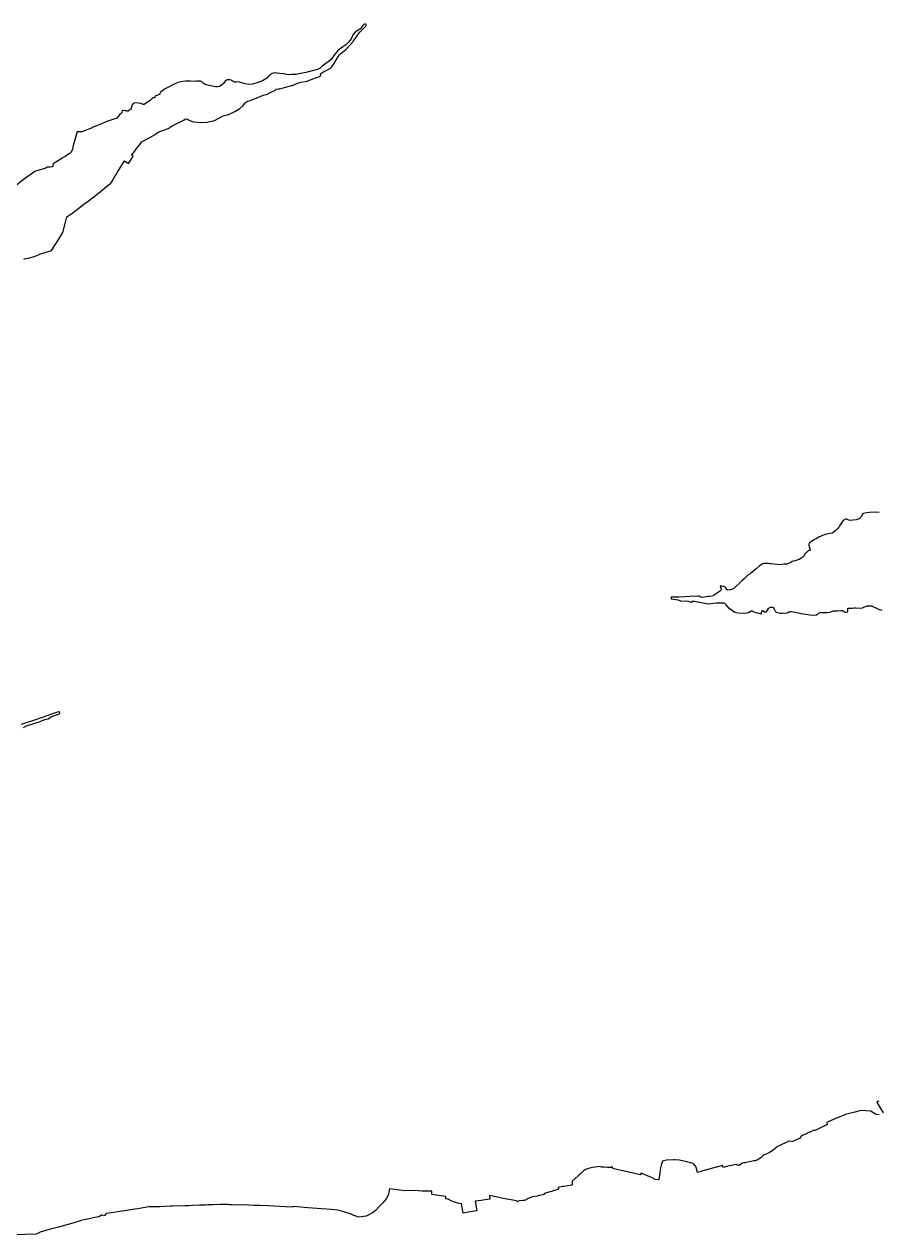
# Model space of a CAD drawing. Header units: inches. Extents: x 1341578 to 1502124, y 557203 to 748561.
# Drawn here: x 1467242 to 1470294, y 565547 to 569867 of the extents above; entities that cross this region are included whole.
import ezdxf

# ---------------------------------------------------------------- set-up
doc = ezdxf.new("R2010")
doc.units = ezdxf.units.IN
doc.header["$MEASUREMENT"] = 0
doc.layers.add('Zipcode', color=7, linetype='Continuous')

msp = doc.modelspace()

# ---------------------------------------------------------------- linework, layer by layer
at = {"layer": 'Zipcode'}
for points in [[(1467240.9, 569029), (1467242.6, 569029.3), (1467270.8, 569035.6), (1467277.3, 569038.1), (1467278.5, 569038.5), (1467279.8, 569039), (1467287.5, 569042), (1467287.8, 569042.1), (1467288.2, 569042.3), (1467300, 569047.2), (1467316.7, 569052.1), (1467339.4, 569059.4), (1467365.6, 569100.5), (1467369.3, 569106.4), (1467380.2, 569123.4), (1467389.3, 569160.6), (1467394.2, 569180.1), (1467408.3, 569189.1), (1467409.5, 569189.8), (1467411, 569191), (1467425.8, 569202.8), (1467454.7, 569224.5), (1467459.5, 569228.1), (1467464, 569231.5), (1467506.7, 569264.7), (1467536.2, 569287.7), (1467546.4, 569295.8), (1467550.5, 569299), (1467551.1, 569299.4), (1467555.7, 569307.6), (1467566.2, 569325.8), (1467567.4, 569327.7), (1467573.4, 569337.3), (1467574.6, 569339.3), (1467600.1, 569379.9), (1467614.6, 569370.7), (1467621.2, 569380.8), (1467624.8, 569386.3), (1467631.1, 569396), (1467625.5, 569399.3), (1467626.7, 569400.9), (1467636.3, 569413.9), (1467635.9, 569414.5), (1467637.5, 569416.6), (1467644.3, 569425), (1467644.9, 569425.7), (1467648.5, 569430.2), (1467656.6, 569440.5), (1467657.1, 569441.2), (1467662.1, 569447.6), (1467686.1, 569460.2), (1467706.2, 569471), (1467710, 569474.7), (1467713.6, 569477.7), (1467722.4, 569482.6), (1467744.5, 569490.4), (1467758.8, 569496.5), (1467759.5, 569496.8), (1467764.8, 569500.8), (1467770.3, 569504.8), (1467781.6, 569510.2), (1467804.2, 569521.7), (1467819.3, 569529.4), (1467824.1, 569528.1), (1467828.3, 569525.8), (1467835.2, 569522), (1467846.7, 569519), (1467874.2, 569516.7), (1467895.8, 569517.3), (1467921.1, 569523.3), (1467952.9, 569539.9), (1467971, 569545.1), (1467994.3, 569556), (1468011.3, 569566.5), (1468023.2, 569577.4), (1468029.9, 569584.9), (1468031.5, 569586.6), (1468037.4, 569591.1), (1468048.8, 569595.2), (1468054.6, 569597.4), (1468081.8, 569607.7), (1468095.3, 569613.4), (1468110.5, 569618), (1468110.5, 569618), (1468111.9, 569618.4), (1468120.5, 569623.2), (1468139.2, 569631.4), (1468139.7, 569632.6), (1468140.8, 569635.1), (1468150.4, 569637.1), (1468151.4, 569636.9), (1468154.7, 569636.1), (1468171.6, 569641.2), (1468196.7, 569648.2), (1468199.5, 569648.9), (1468205, 569650.5), (1468208, 569651.9), (1468218, 569656.4), (1468231.2, 569660.5), (1468246.4, 569662.6), (1468252.5, 569663.5), (1468278.5, 569674.1), (1468296.8, 569681), (1468299.6, 569682.9), (1468300.4, 569687.7), (1468300.6, 569688.9), (1468302.5, 569692.2), (1468305.3, 569693.9), (1468311.1, 569696.9), (1468320.3, 569701.8), (1468336.1, 569710.3), (1468337.4, 569711.8), (1468340.5, 569715.3), (1468346.5, 569723.5), (1468354.2, 569737.4), (1468360.9, 569746.7), (1468367.1, 569757.1), (1468372, 569761.8), (1468385.3, 569773.5), (1468389.6, 569776.3), (1468395, 569781.4), (1468417.6, 569807.3), (1468418.3, 569808.2), (1468424.9, 569817.5), (1468430.5, 569825.3), (1468435.9, 569832.5), (1468441.5, 569840), (1468448.9, 569847.5), (1468461.3, 569860.1), (1468463.2, 569862.3), (1468463.1, 569863.8), (1468462.9, 569864.9), (1468461.8, 569866.8), (1468460.3, 569867.2), (1468457.6, 569867), (1468454.8, 569865.9), (1468452.5, 569863.9), (1468449.8, 569861), (1468442.3, 569850.7), (1468438.8, 569848.2), (1468436.6, 569846.6), (1468423.4, 569838.3), (1468415.9, 569829.7), (1468411.8, 569820), (1468406.2, 569809.9), (1468399.3, 569801.7), (1468390.8, 569793.6), (1468380.3, 569786), (1468362.3, 569773.2), (1468348, 569755.5), (1468337.5, 569741.4), (1468327.6, 569733), (1468315.9, 569724.9), (1468305.7, 569717.9), (1468298.4, 569710.8), (1468289.1, 569705.8), (1468279.9, 569703), (1468247.4, 569694.7), (1468222.7, 569690.1), (1468222.7, 569690.1), (1468213, 569688.3), (1468202.7, 569687.8), (1468196.5, 569687.6), (1468184.9, 569687), (1468168.9, 569689.7), (1468165.7, 569690.2), (1468143.5, 569692.9), (1468142.5, 569693), (1468135.9, 569693.9), (1468127, 569690.8), (1468117.1, 569684.2), (1468114.6, 569681.5), (1468108, 569674.5), (1468093.2, 569665), (1468074.3, 569658), (1468056.2, 569653.3), (1468041.9, 569652.5), (1468031.1, 569654.3), (1468022.9, 569657.1), (1468018.4, 569658.5), (1468007.6, 569661.1), (1467998.6, 569660.5), (1467993.3, 569660.6), (1467986.5, 569663.4), (1467978.1, 569668.8), (1467972.6, 569669.1), (1467967.7, 569668.6), (1467966.2, 569668.3), (1467959.5, 569663.9), (1467953, 569655.8), (1467944.9, 569648), (1467939.6, 569645.2), (1467932.7, 569643.2), (1467924.5, 569644.2), (1467896.3, 569649.5), (1467890.7, 569650.9), (1467884.2, 569654.2), (1467881.2, 569656.5), (1467879.2, 569658), (1467875.6, 569661), (1467871.4, 569663.5), (1467864.8, 569663.7), (1467860.5, 569663.9), (1467857.6, 569664), (1467849.4, 569663.3), (1467835.4, 569663.6), (1467819, 569663.9), (1467801.2, 569661.9), (1467790.8, 569659.7), (1467770.8, 569649.7), (1467756.7, 569642.4), (1467752.5, 569640.2), (1467747.4, 569637.5), (1467731, 569627.5), (1467728.3, 569624.7), (1467726.6, 569620.5), (1467725.1, 569616.7), (1467715.5, 569613.3), (1467712.2, 569611.8), (1467709.4, 569610.5), (1467709.1, 569610.3), (1467708.9, 569607.7), (1467707.9, 569605.4), (1467705.4, 569604.7), (1467701.2, 569604.6), (1467692.8, 569596), (1467670, 569580.1), (1467667.8, 569580.1), (1467667.1, 569580.4), (1467662.2, 569582.7), (1467660, 569583.7), (1467640.6, 569586.9), (1467633.7, 569585.7), (1467631.1, 569584), (1467627.8, 569579.7), (1467623.6, 569565.9), (1467621.1, 569563.1), (1467620.8, 569562.7), (1467619.6, 569561.3), (1467613.2, 569557.3), (1467611, 569557), (1467609.4, 569557.2), (1467607.5, 569557.5), (1467602.6, 569558.2), (1467595.2, 569559.2), (1467592.6, 569558.8), (1467592.6, 569558.8), (1467588.7, 569550.2), (1467582, 569543.7), (1467572.9, 569531.4), (1467536.8, 569519.8), (1467525.6, 569515.2), (1467493.5, 569501.7), (1467484.8, 569498.1), (1467484.6, 569498), (1467448.1, 569482.9), (1467444.8, 569482.9), (1467437.4, 569482.9), (1467430.4, 569483.2), (1467417, 569434.6), (1467413.9, 569421.4), (1467409.3, 569410), (1467408.3, 569409.2), (1467405.6, 569407.1), (1467403.5, 569405.7), (1467403.4, 569405.6), (1467387.7, 569395.5), (1467380.7, 569391), (1467376.6, 569388.4), (1467360.8, 569378.3), (1467345.7, 569368.8), (1467344.5, 569363.7), (1467343.6, 569359.9), (1467341.7, 569358.1), (1467334.7, 569357.1), (1467326.1, 569356.9), (1467323.4, 569357.5), (1467316.1, 569352.7), (1467293.8, 569345.9), (1467280.2, 569341.3), (1467251.1, 569321), (1467242.5, 569314.8), (1467214.2, 569292.7)], [(1470295.4, 568124.6), (1470283.5, 568125.5), (1470260.7, 568124.1), (1470243.5, 568122.2), (1470239.7, 568121.2), (1470235.7, 568119.7), (1470234, 568116), (1470233.9, 568115.8), (1470231.7, 568110.6), (1470228.4, 568106.9), (1470224.2, 568102.1), (1470213.2, 568098.9), (1470201.1, 568096.9), (1470194, 568096.6), (1470186.4, 568097.6), (1470181.5, 568100), (1470178.5, 568100.6), (1470175.5, 568100.3), (1470167.5, 568095.9), (1470165.4, 568094.7), (1470161.5, 568089.4), (1470158.5, 568084.5), (1470156.2, 568080.6), (1470153.7, 568076.6), (1470150.9, 568072), (1470147.8, 568067), (1470143.2, 568063.2), (1470139.1, 568059.8), (1470137.4, 568058.4), (1470131.1, 568053.2), (1470130.5, 568052.7), (1470127.7, 568051.4), (1470119, 568049.6), (1470102.6, 568045.7), (1470092.4, 568042.5), (1470079.7, 568036.1), (1470070.2, 568031), (1470064.7, 568028.1), (1470060.8, 568026), (1470054.7, 568022.8), (1470046.5, 568015.9), (1470043.8, 568010.2), (1470043.8, 568009.7), (1470043.7, 568008.9), (1470043.7, 568008.9), (1470043.5, 568007.1), (1470044.7, 568003.8), (1470044.7, 568003.8), (1470049.3, 567990.6), (1470048.6, 567989.5), (1470045.7, 567988.7), (1470041.6, 567987.2), (1470034.2, 567981.1), (1470029.9, 567976.1), (1470025.1, 567968), (1470022.5, 567965.3), (1470015.7, 567961), (1470008.9, 567957.4), (1470008.6, 567957.3), (1470008.6, 567957.3), (1469995.5, 567952.5), (1469995.2, 567952.4), (1469988.1, 567950.6), (1469984.9, 567949.7), (1469979.6, 567946.7), (1469971.8, 567942.2), (1469968.3, 567941.3), (1469968.3, 567941.3), (1469965, 567940.4), (1469956.1, 567939.7), (1469947.2, 567939.1), (1469937.9, 567938.1), (1469930.9, 567938.5), (1469909.2, 567941.2), (1469904.5, 567941.9), (1469899.9, 567942.6), (1469884.7, 567942.1), (1469878, 567941.1), (1469872.5, 567937.2), (1469866.7, 567932.7), (1469855.6, 567924.1), (1469836, 567906.3), (1469833.2, 567904.8), (1469825.7, 567900.7), (1469814.4, 567889.4), (1469805.3, 567880.4), (1469774.9, 567851.6), (1469762.6, 567848.4), (1469755.3, 567848), (1469751.9, 567848.9), (1469750.1, 567850.2), (1469749, 567853.7), (1469747.2, 567856), (1469741, 567860.1), (1469732.6, 567861.7), (1469729.5, 567862.4), (1469727.7, 567861.7), (1469727.5, 567861.1), (1469729, 567858.2), (1469731.4, 567852.4), (1469731.2, 567849.8), (1469730.3, 567847.3), (1469728.2, 567845.4), (1469717.7, 567838.4), (1469707.2, 567831), (1469703, 567827.3), (1469698, 567825.6), (1469689.2, 567825.3), (1469684.2, 567824.8), (1469664.5, 567821.3), (1469659.7, 567822.2), (1469655.5, 567824.1), (1469651.9, 567825.6), (1469648.9, 567825.7), (1469642.4, 567825.4), (1469625.9, 567825.5), (1469618.7, 567825.3), (1469600.8, 567823.3), (1469581.2, 567822.9), (1469554.5, 567822.2), (1469552.8, 567821.9), (1469552.2, 567819), (1469552.1, 567818.4), (1469552.1, 567817.3), (1469552.8, 567816), (1469577.7, 567812.6), (1469585.6, 567809.1), (1469612.4, 567807.8), (1469623.2, 567804.9), (1469626.3, 567804.8), (1469627.2, 567807.7), (1469629.6, 567808.2), (1469635.4, 567808), (1469655, 567804.6), (1469684, 567798.2), (1469712.8, 567801.7), (1469733.2, 567802.7), (1469740.1, 567801.9), (1469744.7, 567799.3), (1469747.5, 567795.5), (1469755.8, 567786), (1469779.9, 567769.3), (1469790.9, 567766.2), (1469816, 567765.9), (1469828.6, 567767.7), (1469838.4, 567773.4), (1469841.2, 567773.7), (1469843.1, 567773.4), (1469846.7, 567770.5), (1469852.9, 567768.4), (1469854.7, 567767.9), (1469860.9, 567766.1), (1469872.3, 567762.8), (1469874, 567762.9), (1469874.9, 567764), (1469875.8, 567771.9), (1469877, 567774.9), (1469878.5, 567775.2), (1469879.9, 567774.6), (1469881.4, 567773.2), (1469885.4, 567769.7), (1469887.6, 567768.6), (1469891.7, 567769.9), (1469896.5, 567775.8), (1469899.7, 567781.7), (1469900.5, 567782.3), (1469902.7, 567784.3), (1469907.2, 567786.3), (1469913.1, 567786.4), (1469914.4, 567786.2), (1469916.7, 567786), (1469918.6, 567784), (1469918.8, 567781.5), (1469923.3, 567772.9), (1469927.7, 567768.8), (1469942.2, 567765.2), (1469945.5, 567765.3), (1469949.5, 567765.5), (1469966.6, 567766.2), (1469972.4, 567769.8), (1469976.5, 567771.7), (1469982, 567771.3), (1470011.6, 567765.1), (1470017, 567764.3), (1470033.6, 567761.6), (1470040.2, 567760.5), (1470046.4, 567759.5), (1470060.1, 567758.5), (1470071.8, 567759.7), (1470075, 567761.5), (1470078.4, 567764.9), (1470084.1, 567768.2), (1470106.7, 567767.7), (1470109.2, 567767.7), (1470118.9, 567768.9), (1470132.4, 567773.5), (1470141.7, 567773.5), (1470145.2, 567773.6), (1470159.4, 567774.7), (1470164.6, 567774.4), (1470167.6, 567772.7), (1470171.9, 567769.5), (1470176.1, 567768.2), (1470179, 567769), (1470181.8, 567770.6), (1470183.6, 567772.8), (1470183.6, 567773.8), (1470183, 567783.6), (1470198.4, 567783.7), (1470206.7, 567783.8), (1470211.8, 567783.8), (1470230.1, 567783.5), (1470235.6, 567784.7), (1470237.9, 567785.2), (1470252.4, 567791.7), (1470257.5, 567791.8), (1470263.5, 567791.9), (1470263.8, 567791.9), (1470264.9, 567791.7), (1470267.3, 567791.3), (1470269.5, 567791), (1470270.3, 567790.6), (1470270.3, 567790.6), (1470293.1, 567780), (1470305, 567776.4)], [(1467239, 567357.5), (1467249.9, 567362.7), (1467276, 567371.5), (1467295.7, 567378), (1467315.8, 567386.4), (1467327.5, 567388.1), (1467333, 567391.2), (1467339.8, 567397), (1467350.3, 567400.1), (1467365.3, 567404.8), (1467368.7, 567408.1), (1467369.3, 567410.2), (1467368.3, 567412.6), (1467366.5, 567413), (1467364.1, 567412.9), (1467361, 567411.9), (1467342.6, 567405.8), (1467282.2, 567385.2), (1467260.7, 567377.2), (1467244.2, 567372.7), (1467231, 567368.5)], [(1470293.9, 566024.3), (1470286.3, 566021.4), (1470288.1, 566018.3), (1470309, 565982)], [(1470294.6, 565974.6), (1470284.9, 565976.7), (1470281.8, 565977.3), (1470269.6, 565984.9), (1470265.2, 565987.5), (1470230.8, 565990.6), (1470208.2, 565985), (1470179.5, 565977.8), (1470177.8, 565977.1), (1470172.5, 565975), (1470152.3, 565966.7), (1470145.2, 565963.7), (1470137.2, 565960.5), (1470131.9, 565958.3), (1470106.8, 565948.1), (1470110.3, 565940.5), (1470104.6, 565937.8), (1470100.9, 565936), (1470063.6, 565918.3), (1470062.4, 565920.3), (1470053.5, 565916), (1470044.2, 565911.7), (1470038.1, 565908.9), (1470018.3, 565899.6), (1470010.6, 565890.6), (1469995.9, 565884), (1469991.6, 565882.1), (1469985.4, 565879.3), (1469972.4, 565880.5), (1469960.3, 565875.6), (1469947.6, 565869.6), (1469942.3, 565867.1), (1469932.4, 565862.5), (1469924.7, 565855.5), (1469921.8, 565852.8), (1469921.8, 565852.8), (1469918.3, 565849.5), (1469905.5, 565841.9), (1469905.3, 565841.8), (1469903.5, 565840.8), (1469900.6, 565839.3), (1469889.3, 565833.6), (1469884.9, 565832.3), (1469880.9, 565829.5), (1469872.2, 565821.5), (1469859.1, 565813.5), (1469854.1, 565811.5), (1469853, 565811.3), (1469847.7, 565810.3), (1469814.9, 565804.2), (1469810.5, 565803.4), (1469807, 565802.8), (1469803.1, 565801.4), (1469801, 565799.7), (1469799.5, 565797.1), (1469796.7, 565795.2), (1469791.4, 565794.9), (1469788.4, 565794.9), (1469786.6, 565796), (1469783.9, 565797.7), (1469766.2, 565794.1), (1469759.8, 565792.8), (1469738.2, 565787.5), (1469735.7, 565794.3), (1469679, 565778.5), (1469673.5, 565777), (1469661.3, 565773.6), (1469646.1, 565768.8), (1469641.7, 565786.6), (1469640.1, 565790.9), (1469637, 565794.7), (1469633.3, 565798.8), (1469630.4, 565801.1), (1469626.3, 565802.3), (1469626.3, 565802.3), (1469608.4, 565807.7), (1469581.6, 565813.7), (1469566.5, 565814.5), (1469562.3, 565814.3), (1469562.2, 565814.3), (1469535.5, 565813.3), (1469524.4, 565811.3), (1469521.9, 565810.1), (1469520.6, 565806.9), (1469517.9, 565799.8), (1469514.2, 565785.9), (1469511.1, 565759.8), (1469508, 565743.9), (1469507.5, 565743.3), (1469494.7, 565743.8), (1469490.2, 565746.2), (1469490.2, 565748.3), (1469459.4, 565760.7), (1469453.4, 565763), (1469444.7, 565766.5), (1469441.8, 565760.6), (1469420.9, 565765.3), (1469368.8, 565777.5), (1469362.8, 565778.9), (1469343.7, 565783.4), (1469342.5, 565788.9), (1469340, 565789), (1469339.3, 565786.5), (1469325.5, 565786.9), (1469312.5, 565788), (1469307.4, 565788.4), (1469304.2, 565788.7), (1469297.9, 565790), (1469271.9, 565786.5), (1469266.3, 565785.8), (1469262.3, 565785.2), (1469253.8, 565782.3), (1469246.9, 565779.8), (1469240.8, 565775.9), (1469229.5, 565765.9), (1469223.5, 565760.8), (1469218.6, 565756.5), (1469198.2, 565738.8), (1469199, 565724), (1469169.1, 565719.3), (1469164.4, 565718.6), (1469149.2, 565716.2), (1469150.2, 565709.3), (1469125.1, 565701.9), (1469124.5, 565701.7), (1469119.2, 565700.1), (1469099.8, 565694), (1469097.3, 565690.7), (1469095, 565688.9), (1469087.1, 565688), (1469077.4, 565686), (1469073.2, 565685.2), (1469056.7, 565681.9), (1469042, 565676.6), (1469034.8, 565671.3), (1469029.1, 565669.7), (1469027.4, 565669.5), (1469022.7, 565669.2), (1469010, 565668.1), (1469000.8, 565663.9), (1468999.6, 565667.7), (1468952.9, 565676.8), (1468931.8, 565680.8), (1468926.1, 565682.1), (1468920.3, 565683.4), (1468903.6, 565687.3), (1468904.4, 565673.4), (1468879.7, 565670.3), (1468873.7, 565669.5), (1468852.4, 565666.9), (1468858.6, 565632.1), (1468834.8, 565628.4), (1468829, 565627.4), (1468809.3, 565624.3), (1468804, 565657.2), (1468795.1, 565658.7), (1468779.2, 565663.3), (1468772.5, 565665.8), (1468766.4, 565668.1), (1468755.5, 565674.2), (1468747.2, 565675), (1468747.4, 565683.6), (1468697.4, 565691), (1468697.5, 565702), (1468661.5, 565702.3), (1468635.5, 565704.6), (1468604.9, 565704.3), (1468581.8, 565706.2), (1468572, 565707.5), (1468565.1, 565708.3), (1468546, 565710.5), (1468542.5, 565693.5), (1468540.4, 565686.2), (1468534.7, 565675.7), (1468522.2, 565660.8), (1468512.3, 565649.7), (1468496.3, 565633.6), (1468485.9, 565625.5), (1468475.5, 565618.8), (1468463, 565613.8), (1468453.2, 565611.6), (1468439.3, 565609.7), (1468431.7, 565611.5), (1468430.2, 565611.9), (1468420.2, 565615.3), (1468418.8, 565615.8), (1468409.7, 565619.9), (1468379.2, 565630.5), (1468360.7, 565635.3), (1468338.4, 565636.8), (1468288.4, 565640.8), (1468254.4, 565643.5), (1468216.2, 565646.7), (1468201, 565648), (1468200.7, 565645.5), (1468175.7, 565646.3), (1468112.5, 565649.7), (1468083.1, 565650.8), (1468070.8, 565651.4), (1468064, 565651.7), (1468044.1, 565652.6), (1468023.1, 565653.2), (1467996.5, 565652.4), (1467981.6, 565653.6), (1467978.9, 565653.8), (1467975.3, 565654.1), (1467968.9, 565654.6), (1467967, 565654.7), (1467942.1, 565655.3), (1467915.7, 565654.3), (1467896, 565653.4), (1467889.5, 565653.1), (1467867.9, 565652.1), (1467843.1, 565650.9), (1467828.2, 565650.7), (1467821, 565650.6), (1467817, 565650.6), (1467771.6, 565649.1), (1467765.2, 565648.8), (1467762.8, 565648.7), (1467725.2, 565647.2), (1467720.6, 565647.2), (1467715.1, 565647.1), (1467686.9, 565647), (1467653.8, 565640.9), (1467647.7, 565639.8), (1467637, 565637.9), (1467601.4, 565632.6), (1467535.7, 565623.4), (1467535.1, 565623.1), (1467533.6, 565620), (1467529.8, 565615.9), (1467528.2, 565615.1), (1467526, 565615), (1467523, 565615.1), (1467517.5, 565617), (1467516.4, 565616.6), (1467509.2, 565611.1), (1467493.7, 565608.1), (1467474.2, 565604.3), (1467456.3, 565600.6), (1467444.8, 565598.1), (1467415.7, 565588.6), (1467393.8, 565582.2), (1467364.5, 565573.9), (1467336, 565567.3), (1467299.1, 565555.8), (1467284.7, 565549.3), (1467206.3, 565546.9)]]:
    msp.add_lwpolyline(points, dxfattribs=at)

doc.saveas('drawing.dxf')
